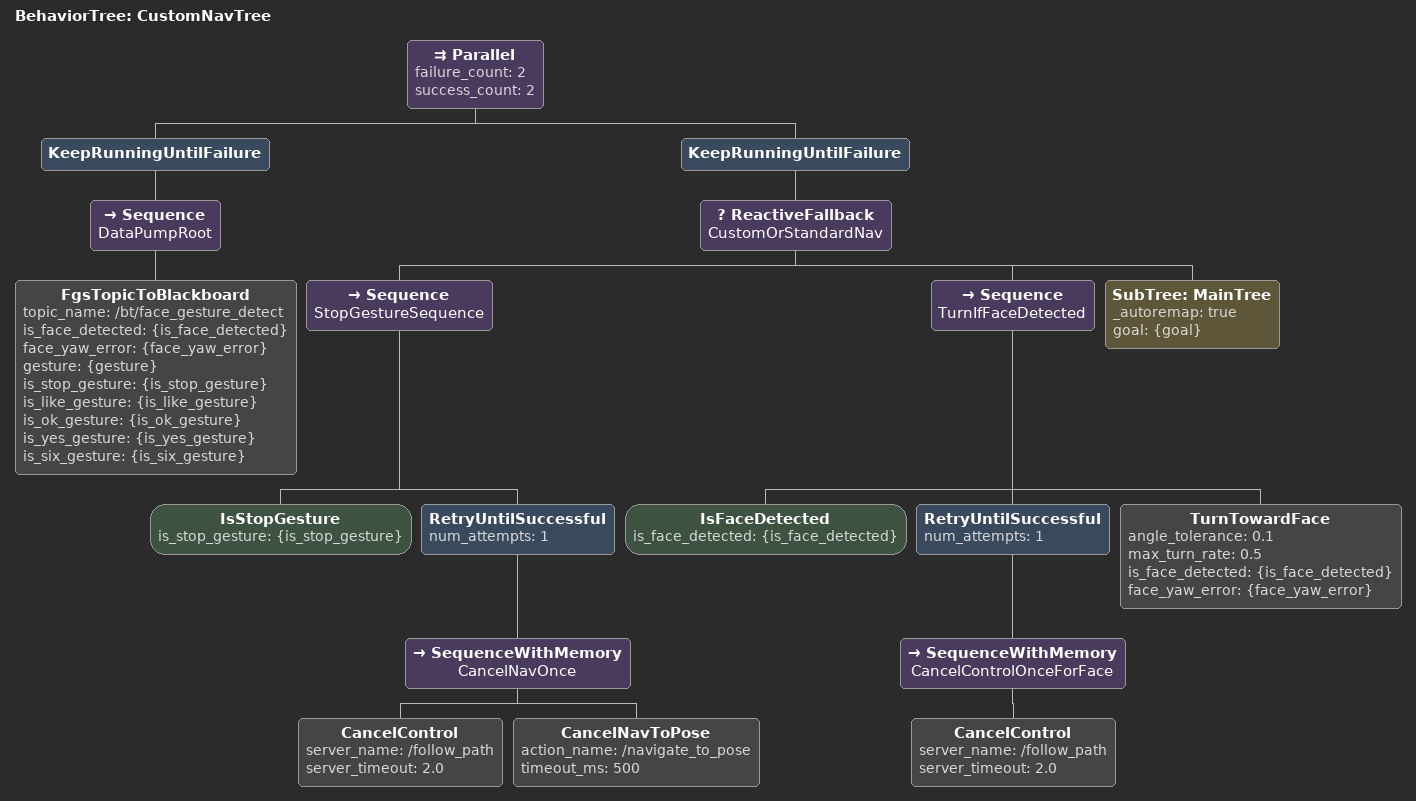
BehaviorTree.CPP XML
<?xml version="1.0" encoding="UTF-8"?>
<root BTCPP_format="4" main_tree_to_execute="CustomNavTree">

  <include ros_pkg="nav2_bt_navigator" path="behavior_trees/navigate_to_pose_w_replanning_and_recovery.xml"/>

  <!-- Give YOUR root tree a unique ID like "CustomNavTree" -->
  <BehaviorTree ID="CustomNavTree">
    <!--
      failure_count="2": The Parallel returns SUCCESS if at least 2 children succeeds.
      success_count="2": The Parallel returns FAILURE if at least 2 children fail.
    -->
    <Parallel failure_count="2" success_count="2">

      <!-- 1. Background Data Pump: Runs constantly -->
      <KeepRunningUntilFailure>

        <Sequence name="DataPumpRoot">

          <!-- Pump "perception adapter" data from the ROS2 topic into the BT Blackboard -->
          <!-- Note: assign map Outputs to BLACKBOARD Keys so that plugins know where to look -->
          <FgsTopicToBlackboard
            topic_name="/bt/face_gesture_detect"
            is_face_detected="{is_face_detected}"
            face_yaw_error="{face_yaw_error}"
            gesture="{gesture}"
            is_stop_gesture="{is_stop_gesture}"
            is_like_gesture="{is_like_gesture}"
            is_ok_gesture="{is_ok_gesture}"
            is_yes_gesture="{is_yes_gesture}"
            is_six_gesture="{is_six_gesture}"
          />
          <!-- The FgsTopicToBlackboard always succeeds anyway, so the Sequence keeps ticking -->
          <!-- AlwaysSuccess/ -->

        </Sequence>

      </KeepRunningUntilFailure>

      <!-- 2. "STOP" gesture and Face-in-view Reaction Logic: Doesn't kill the tree if face is missing -->
      <KeepRunningUntilFailure>

          <!-- ReactiveFallback does not focus on RUNNING children, but ticks all children in order until it receives SUCCESS or RUNNING -->
          <ReactiveFallback name="CustomOrStandardNav">

            <!-- 2a. Face reaction: turn if face is detected, stop if STOP gesture is detected etc. -->
            <Sequence name="StopGestureSequence">
              <IsStopGesture is_stop_gesture="{is_stop_gesture}"/>  <!-- If STOP gesture is detected returns SUCCESS -->
              <!-- we don't get here if previous node fails -->

              <!-- Wrap cancellations to be executed only once, not hammered on every tick -->
              <RetryUntilSuccessful num_attempts="1">
                <SequenceWithMemory name="CancelNavOnce">

                  <!-- optional: slam the brakes immediately (although not for long: path planner will quickly re-publish the path) -->
                  <CancelControl server_name="/follow_path" server_timeout="2.0"/>

                  <!-- true Nav2 goal cancel with a custom plugin (similar to a CLI command):
                          ros2 service call /navigate_to_pose/_action/cancel_goal action_msgs/srv/CancelGoal "{}" -->
                  <CancelNavToPose action_name="/navigate_to_pose" timeout_ms="500"/>

                </SequenceWithMemory>
              </RetryUntilSuccessful>

              <!-- Optional: keep this branch selected as long as STOP is true. Note: it can mask service failures -->
              <!-- AlwaysSuccess/ -->

            </Sequence>

            <Sequence name="TurnIfFaceDetected">
              <IsFaceDetected is_face_detected="{is_face_detected}"/>  <!-- If face is in view returns SUCCESS -->
              <!-- we don't get here if previous node fails -->

              <RetryUntilSuccessful num_attempts="1">
                <SequenceWithMemory name="CancelControlOnceForFace">
                  <CancelControl server_name="/follow_path" server_timeout="2.0"/>
                  <!-- Wait wait_duration="5.0"/ -->
                </SequenceWithMemory>
              </RetryUntilSuccessful>

              <!-- TurnTowardFace is an StatefulActionNode node and can be in RUNNING state for a while -->
              <TurnTowardFace angle_tolerance="0.1" max_turn_rate="0.5"
                              is_face_detected="{is_face_detected}"
                              face_yaw_error="{face_yaw_error}"/>
            </Sequence>

            <!-- 2b. Default behavior: normal Nav2 navigation. Call the Nav2 tree using its specific ID from the included file -->
            <!-- Subtree nodes can be in RUNNING state for a while-->
            <SubTree ID="MainTree" _autoremap="true" goal="{goal}"/>

          </ReactiveFallback>

      </KeepRunningUntilFailure>

    </Parallel>
  </BehaviorTree>
</root>
